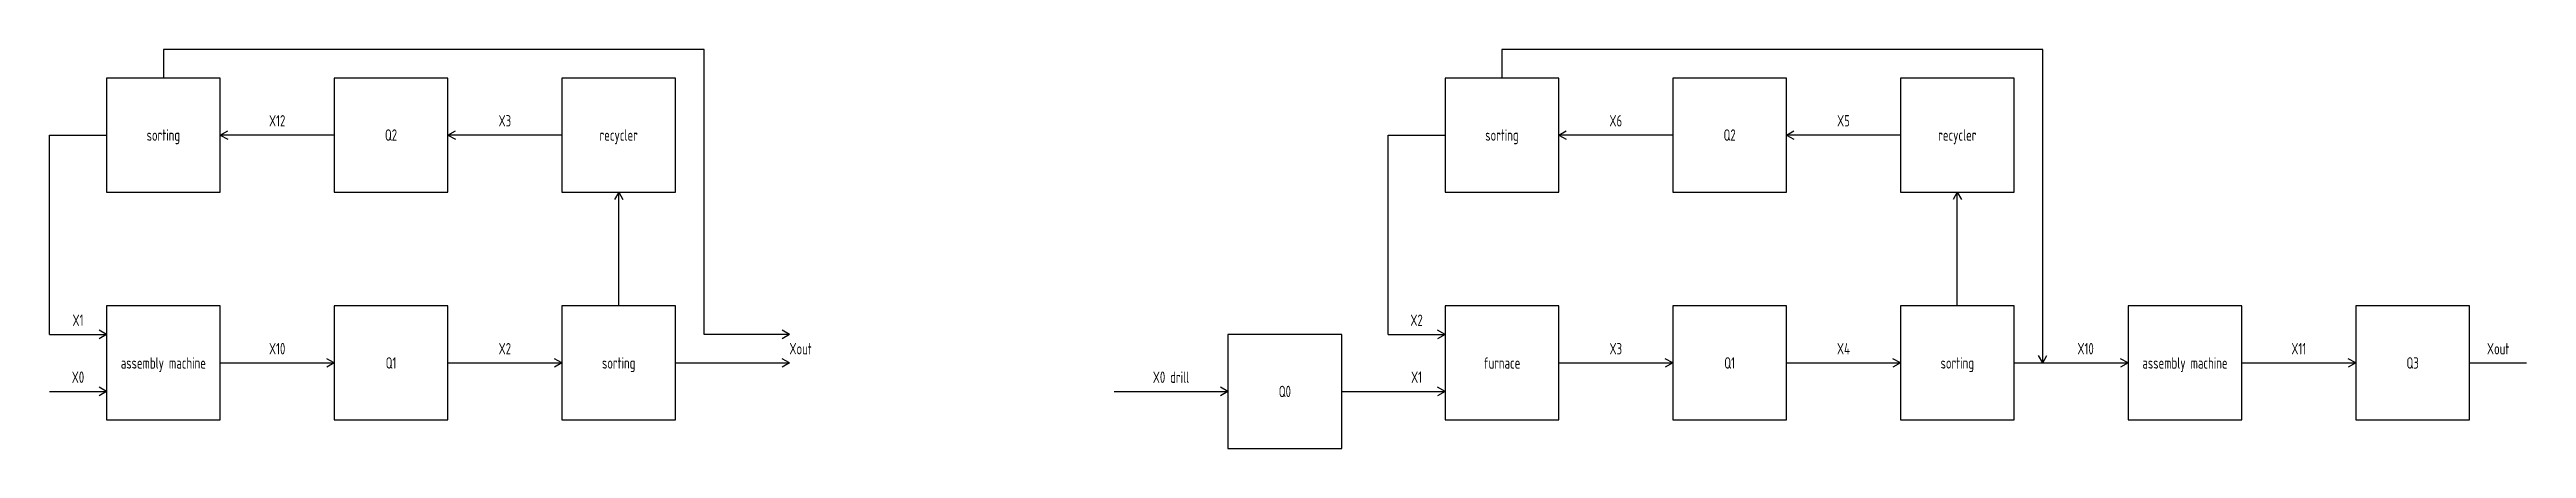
# Model space of a CAD drawing. Header units: millimetres. Extents: x 492379 to 496730, y 711610 to 712310.
import ezdxf
from ezdxf.enums import TextEntityAlignment as Align

# ---------------------------------------------------------------- set-up
doc = ezdxf.new("R2010")
doc.units = ezdxf.units.MM
doc.styles.add('ГОСТ 2.304', font='CS_Gost2304.shx')

msp = doc.modelspace()

# ---------------------------------------------------------------- linework, layer by layer
at = {"ltscale": 100}
for p, q in [((493528.5, 712310.1), (492578.5, 712310.1)), ((492578.5, 712310.1), (492578.5, 712260.1)), ((493528.5, 711810.1), (493528.5, 712310.1)), ((495880.3, 712310.1), (494930.3, 712310.1)), ((494930.3, 712310.1), (494930.3, 712260.1)), ((495880.3, 711760.1), (495880.3, 712310.1)), ((492478.5, 712260.1), (492478.5, 712060.1)), ((492678.5, 712260.1), (492478.5, 712260.1)), ((492678.5, 712060.1), (492678.5, 712260.1)), ((492878.5, 712260.1), (492878.5, 712060.1)), ((493078.5, 712260.1), (492878.5, 712260.1)), ((493078.5, 712060.1), (493078.5, 712260.1)), ((493278.5, 712260.1), (493278.5, 712060.1)), ((493478.5, 712260.1), (493278.5, 712260.1)), ((493478.5, 712060.1), (493478.5, 712260.1)), ((494830.3, 712260.1), (494830.3, 712060.1)), ((495030.3, 712260.1), (494830.3, 712260.1)), ((495030.3, 712060.1), (495030.3, 712260.1)), ((495230.3, 712260.1), (495230.3, 712060.1)), ((495430.3, 712260.1), (495230.3, 712260.1)), ((495430.3, 712060.1), (495430.3, 712260.1)), ((495630.3, 712260.1), (495630.3, 712060.1)), ((495830.3, 712260.1), (495630.3, 712260.1)), ((495830.3, 712060.1), (495830.3, 712260.1)), ((492378.5, 711810.1), (492378.5, 712160.1)), ((492378.5, 712160.1), (492478.5, 712160.1)), ((492678.5, 712160.1), (492691.5, 712167.6)), ((492878.5, 712160.1), (492678.5, 712160.1)), ((492678.5, 712160.1), (492691.5, 712152.6)), ((493078.5, 712160.1), (493091.5, 712167.6)), ((493278.5, 712160.1), (493078.5, 712160.1)), ((493078.5, 712160.1), (493091.5, 712152.6)), ((494730.3, 711810.1), (494730.3, 712160.1)), ((494730.3, 712160.1), (494830.3, 712160.1)), ((495030.3, 712160.1), (495043.2, 712167.6)), ((495230.3, 712160.1), (495030.3, 712160.1)), ((495030.3, 712160.1), (495043.2, 712152.6)), ((495430.3, 712160.1), (495443.2, 712167.6)), ((495630.3, 712160.1), (495430.3, 712160.1)), ((495430.3, 712160.1), (495443.2, 712152.6)), ((492478.5, 712060.1), (492678.5, 712060.1)), ((492878.5, 712060.1), (493078.5, 712060.1)), ((493278.5, 712060.1), (493478.5, 712060.1)), ((493378.5, 712060.1), (493371, 712047.1)), ((493378.5, 711860.1), (493378.5, 712060.1)), ((493378.5, 712060.1), (493386, 712047.1)), ((494830.3, 712060.1), (495030.3, 712060.1)), ((495230.3, 712060.1), (495430.3, 712060.1)), ((495630.3, 712060.1), (495830.3, 712060.1)), ((495730.3, 712060.1), (495722.8, 712047.1)), ((495730.3, 711860.1), (495730.3, 712060.1)), ((495730.3, 712060.1), (495737.8, 712047.1)), ((492478.5, 711860.1), (492478.5, 711660.1)), ((492678.5, 711860.1), (492478.5, 711860.1)), ((492678.5, 711660.1), (492678.5, 711860.1)), ((492878.5, 711860.1), (492878.5, 711660.1)), ((493078.5, 711860.1), (492878.5, 711860.1)), ((493078.5, 711660.1), (493078.5, 711860.1)), ((493278.5, 711860.1), (493278.5, 711660.1)), ((493478.5, 711860.1), (493278.5, 711860.1)), ((493478.5, 711660.1), (493478.5, 711860.1)), ((494830.3, 711860.1), (494830.3, 711660.1)), ((495030.3, 711860.1), (494830.3, 711860.1)), ((495030.3, 711660.1), (495030.3, 711860.1)), ((495230.3, 711860.1), (495230.3, 711660.1)), ((495430.3, 711860.1), (495230.3, 711860.1)), ((495430.3, 711660.1), (495430.3, 711860.1)), ((495630.3, 711860.1), (495630.3, 711660.1)), ((495830.3, 711860.1), (495630.3, 711860.1)), ((495830.3, 711660.1), (495830.3, 711860.1)), ((496030.3, 711860.1), (496030.3, 711660.1)), ((496230.3, 711860.1), (496030.3, 711860.1)), ((496230.3, 711660.1), (496230.3, 711860.1)), ((496430.3, 711860.1), (496430.3, 711660.1)), ((496630.3, 711860.1), (496430.3, 711860.1)), ((496630.3, 711660.1), (496630.3, 711860.1)), ((492378.5, 711810.1), (492478.5, 711810.1)), ((492478.5, 711810.1), (492465.6, 711817.6)), ((492478.5, 711810.1), (492465.6, 711802.6)), ((493678.5, 711810.1), (493528.5, 711810.1)), ((493678.5, 711810.1), (493665.6, 711817.6)), ((493678.5, 711810.1), (493665.6, 711802.6)), ((494448.9, 711810.1), (494448.9, 711610.1)), ((494648.9, 711810.1), (494448.9, 711810.1)), ((494648.9, 711610.1), (494648.9, 711810.1)), ((494730.3, 711810.1), (494830.3, 711810.1)), ((494830.3, 711810.1), (494817.3, 711817.6)), ((494830.3, 711810.1), (494817.3, 711802.6)), ((492878.5, 711760.1), (492865.6, 711767.6)), ((493278.5, 711760.1), (493265.6, 711767.6)), ((493678.5, 711760.1), (493665.6, 711767.6)), ((495230.3, 711760.1), (495217.3, 711767.6)), ((495630.3, 711760.1), (495617.3, 711767.6)), ((495880.3, 711760.1), (495872.8, 711773.1)), ((495880.3, 711760.1), (495887.8, 711773.1)), ((496030.3, 711760.1), (496017.3, 711767.6)), ((496430.3, 711760.1), (496417.3, 711767.6)), ((492678.5, 711760.1), (492878.5, 711760.1)), ((492878.5, 711760.1), (492865.6, 711752.6)), ((493078.5, 711760.1), (493278.5, 711760.1)), ((493278.5, 711760.1), (493265.6, 711752.6)), ((493478.5, 711760.1), (493678.5, 711760.1)), ((493678.5, 711760.1), (493665.6, 711752.6)), ((495030.3, 711760.1), (495230.3, 711760.1)), ((495230.3, 711760.1), (495217.3, 711752.6)), ((495430.3, 711760.1), (495630.3, 711760.1)), ((495630.3, 711760.1), (495617.3, 711752.6)), ((495830.3, 711760.1), (496030.3, 711760.1)), ((496030.3, 711760.1), (496017.3, 711752.6)), ((496230.3, 711760.1), (496430.3, 711760.1)), ((496430.3, 711760.1), (496417.3, 711752.6)), ((496630.3, 711760.1), (496730.3, 711760.1)), ((492378.5, 711710.1), (492478.5, 711710.1)), ((492478.5, 711710.1), (492465.6, 711717.6)), ((492478.5, 711710.1), (492465.6, 711702.6)), ((494248.9, 711710.1), (494448.9, 711710.1)), ((494448.9, 711710.1), (494435.9, 711717.6)), ((494448.9, 711710.1), (494435.9, 711702.6)), ((494648.9, 711710.1), (494830.3, 711710.1)), ((494830.3, 711710.1), (494817.3, 711717.6)), ((494830.3, 711710.1), (494817.3, 711702.6)), ((492478.5, 711660.1), (492678.5, 711660.1)), ((492878.5, 711660.1), (493078.5, 711660.1)), ((493278.5, 711660.1), (493478.5, 711660.1)), ((494830.3, 711660.1), (495030.3, 711660.1)), ((495230.3, 711660.1), (495430.3, 711660.1)), ((495630.3, 711660.1), (495830.3, 711660.1)), ((496030.3, 711660.1), (496230.3, 711660.1)), ((496430.3, 711660.1), (496630.3, 711660.1)), ((494448.9, 711610.1), (494648.9, 711610.1))]:
    msp.add_line(p, q, dxfattribs=at)

# ---------------------------------------------------------------- texts
at = {"ltscale": 100, "style": 'ГОСТ 2.304', "width": 0.85}
for s, p in [('sorting', (492578.5, 712160.1)), ('Q2', (492978.5, 712160.1)), ('recycler', (493378.5, 712160.1)), ('sorting', (494930.3, 712160.1)), ('Q2', (495330.3, 712160.1)), ('recycler', (495730.3, 712160.1)), ('assembly machine', (492578.5, 711760.1)), ('Q1', (492978.5, 711760.1)), ('sorting', (493378.5, 711760.1)), ('furnace', (494930.3, 711760.1)), ('Q1', (495330.3, 711760.1)), ('sorting', (495730.3, 711760.1)), ('assembly machine', (496130.3, 711760.1)), ('Q3', (496530.3, 711760.1)), ('Q0', (494548.9, 711710.1))]:
    msp.add_text(s, height=20, dxfattribs=at).set_placement(p, align=Align.MIDDLE_CENTER)
for s, p in [('X12', (492778.5, 712175.1)), ('X3', (493178.5, 712175.1)), ('X6', (495130.3, 712175.1)), ('X5', (495530.3, 712175.1)), ('X1', (492428.5, 711825.1)), ('X2', (494780.3, 711825.1)), ('X10', (492778.5, 711775.1)), ('X2', (493178.5, 711775.1)), ('X3', (495130.3, 711775.1)), ('X4', (495530.3, 711775.1)), ('X10', (495955.7, 711775.1)), ('X11', (496330.3, 711775.1)), ('Xout', (496680.5, 711775.1)), ('X0', (492428.5, 711725.1)), ('X0 drill', (494348.9, 711725.1)), ('X1', (494780.3, 711725.1))]:
    msp.add_text(s, height=20, dxfattribs=at).set_placement(p, align=Align.CENTER)
msp.add_text('Xout', height=20, dxfattribs=at).set_placement((493678.5, 711785.1), align=Align.MIDDLE_LEFT)

doc.saveas('drawing.dxf')
